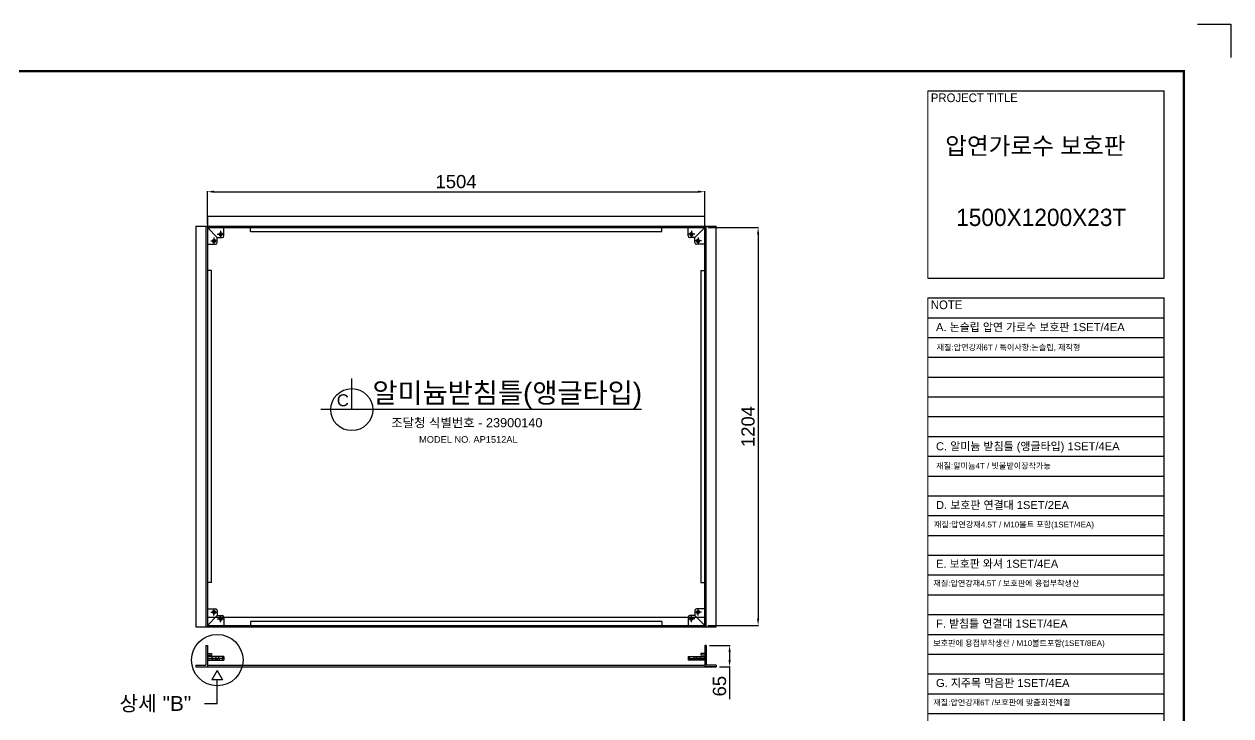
# Model space of a CAD drawing. Header units: millimetres. Extents: x 18909 to 24886, y -36982 to -32755.
# Drawn here: x 21236 to 24886, y -34849 to -32755 of the extents above; entities that cross this region are included whole.
import ezdxf
from ezdxf.enums import TextEntityAlignment as Align

# ---------------------------------------------------------------- set-up
doc = ezdxf.new("R2010")
doc.units = ezdxf.units.MM
doc.layers.add('LAYOUT', color=7, linetype='Continuous')
doc.layers.add('TEXT', color=7, linetype='Continuous')
doc.styles.add('H', font='')
doc.styles.get("Standard").update_dxf_attribs({"font": 'arial.ttf'})
doc.styles.get('H').set_extended_font_data('Dotum')
doc.dimstyles.new('ISO-25', dxfattribs={"dimtxt": 40, "dimasz": 20, "dimexe": 1.25, "dimexo": 10, "dimgap": 10, "dimtad": 1, "dimdec": 0, "dimtxsty": 'Standard', "dimcen": 2.5, "dimclrd": 3, "dimclre": 3, "dimclrt": 3, "dimadec": 0, "dimazin": 0, "dimtfac": 1, "dimtdec": 0, "dimtmove": 0, "dimatfit": 3, "dimfxl": 1, "dimarcsym": 0})

# ---------------------------------------------------------------- blocks, each defined once
blk = doc.blocks.new('*D28')
at = {"color": 3, "lineweight": -2, "transparency": 16777216}
for p, q in [((21790.5, -33361.3), (21790.5, -33261.3)), ((21810.5, -33262.6), (23274.5, -33262.6)), ((23294.5, -33361.3), (23294.5, -33261.3))]:
    blk.add_line(p, q, dxfattribs=at)
at = {"color": 3, "transparency": 16777216}
for points in [[(21810.5, -33259.2), (21810.5, -33265.9), (21790.5, -33262.6)], [(23274.5, -33259.2), (23274.5, -33265.9), (23294.5, -33262.6)]]:
    blk.add_solid(points, dxfattribs=at)
at = {"layer": 'Defpoints', "color": 0, "transparency": 16777216}
for p in [(23294.5, -33262.6), (21790.5, -33371.3), (23294.5, -33371.3)]:
    blk.add_point(p, dxfattribs=at)
at = {"color": 3, "transparency": 16777216, "insert": (22542.5, -33232.2), "char_height": 40, "attachment_point": 5}
blk.add_mtext('1504', dxfattribs=at)
blk = doc.blocks.new('*D26')
at = {"color": 3, "lineweight": -2, "transparency": 16777216}
for p, q in [((23304.5, -33371.3), (23457.3, -33371.3)), ((23456.1, -33391.3), (23456.1, -34555.3)), ((23304.5, -34575.3), (23457.3, -34575.3))]:
    blk.add_line(p, q, dxfattribs=at)
at = {"color": 3, "transparency": 16777216}
for points in [[(23452.8, -33391.3), (23459.4, -33391.3), (23456.1, -33371.3)], [(23452.8, -34555.3), (23459.4, -34555.3), (23456.1, -34575.3)]]:
    blk.add_solid(points, dxfattribs=at)
at = {"layer": 'Defpoints', "color": 0, "transparency": 16777216}
for p in [(23294.5, -33371.3), (23294.5, -34575.3), (23456.1, -34575.3)]:
    blk.add_point(p, dxfattribs=at)
at = {"color": 3, "transparency": 16777216, "insert": (23425.7, -33973.3), "char_height": 40, "attachment_point": 5, "rotation": 90}
blk.add_mtext('1204', dxfattribs=at)
blk = doc.blocks.new('A$C2E731E15')
at = {"color": 1}
for p, q in [((-10, 0), (10, 0)), ((0, -10), (0, 10))]:
    blk.add_line(p, q, dxfattribs=at)
blk.add_circle((0, 0), 4.5)
at = {"color": 4}
blk.add_arc((0, 0), 5, 270, 180, dxfattribs=at)
blk = doc.blocks.new('A$C600E4CCD')
for p, q in [((0, 6), (0, 0)), ((50, 6), (0, 6)), ((50, 0), (0, 0)), ((50, 6), (50, 0))]:
    blk.add_line(p, q)
at = {"color": 2}
for p, q in [((14, 6), (14, 0)), ((26, 6), (26, 0)), ((34, 6), (34, 0)), ((46, 6), (46, 0))]:
    blk.add_line(p, q, dxfattribs=at)
blk = doc.blocks.new('*D24')
at = {"color": 3, "lineweight": -2}
for p, q in [((23309, -34635.7), (23371.1, -34635.7)), ((23369.8, -34655.7), (23369.8, -34680.2)), ((23339, -34700.2), (23371.1, -34700.2)), ((23369.8, -34700.2), (23369.8, -34798.1))]:
    blk.add_line(p, q, dxfattribs=at)
at = {"color": 3}
for points in [[(23373.2, -34655.7), (23366.5, -34655.7), (23369.8, -34635.7)], [(23366.5, -34680.2), (23373.2, -34680.2), (23369.8, -34700.2)]]:
    blk.add_solid(points, dxfattribs=at)
at = {"layer": 'Defpoints', "color": 0}
for p in [(23299, -34635.7), (23329, -34700.2), (23369.8, -34700.2)]:
    blk.add_point(p, dxfattribs=at)
at = {"color": 3, "insert": (23339.4, -34759.2), "char_height": 40, "attachment_point": 5, "rotation": 90}
blk.add_mtext('65', dxfattribs=at)

msp = doc.modelspace()

# ---------------------------------------------------------------- linework, layer by layer
for p, q in [((24785.2, -32755.3), (24885.8, -32755.3)), ((24885.8, -32755.3), (24885.8, -32855.9)), ((23969, -32957.5), (24683.6, -32957.5)), ((24683.6, -33524.2), (24683.6, -32957.5)), ((21790.5, -33336.8), (21790.5, -34579.8)), ((21790.5, -33336.8), (23294.5, -33336.8)), ((23294.5, -34579.8), (23294.5, -33336.8)), ((21756, -33366.8), (21756, -34579.8)), ((21756, -33366.8), (23329, -33366.8)), ((21786, -33366.8), (21786, -34579.8)), ((21790.5, -33371.3), (23294.5, -33371.3)), ((21790.5, -33371.3), (21820.5, -33401.3)), ((21840.5, -33396.3), (21840.5, -33371.3)), ((21920.5, -33383.3), (21920.5, -33371.3)), ((21920.5, -33383.3), (23164.5, -33383.3)), ((23164.5, -33383.3), (23164.5, -33371.3)), ((23244.5, -33396.3), (23244.5, -33371.3)), ((23294.5, -33371.3), (23264.5, -33401.3)), ((23299, -34579.8), (23299, -33366.8)), ((23329, -34579.8), (23329, -33366.8)), ((21790.5, -33421.3), (21815.5, -33421.3)), ((21820.5, -33416.3), (21820.5, -33401.3)), ((21820.5, -33401.3), (21835.5, -33401.3)), ((23264.5, -33401.3), (23249.5, -33401.3)), ((23264.5, -33416.3), (23264.5, -33401.3)), ((23294.5, -33421.3), (23269.5, -33421.3)), ((21802.5, -33501.3), (21790.5, -33501.3)), ((21802.5, -34445.3), (21802.5, -33501.3)), ((23282.5, -33501.3), (23282.5, -34445.3)), ((23282.5, -33501.3), (23294.5, -33501.3)), ((23969, -33524.2), (24683.6, -33524.2)), ((23969, -33584.1), (24683.6, -33584.1)), ((24683.6, -36029.7), (24683.6, -33584.1)), ((23969, -33644), (24683.6, -33644)), ((23969, -33703.9), (24683.6, -33703.9)), ((23969, -33763.8), (24683.6, -33763.8)), ((22227.2, -33922.2), (22227.2, -33828.4)), ((23969, -33823.6), (24683.6, -33823.6)), ((23969, -33883.5), (24683.6, -33883.5)), ((23103.8, -33922.2), (22133.4, -33922.2)), ((23969, -33943.4), (24683.6, -33943.4)), ((23969, -34003.3), (24683.6, -34003.3)), ((23969, -34063.2), (24683.6, -34063.2)), ((23969, -34123.1), (24683.6, -34123.1)), ((23969, -34183), (24683.6, -34183)), ((23969, -34242.9), (24683.6, -34242.9)), ((23969, -34302.8), (24683.6, -34302.8)), ((23969, -34362.7), (24683.6, -34362.7)), ((21802.5, -34445.3), (21790.5, -34445.3)), ((23282.5, -34445.3), (23294.5, -34445.3)), ((23969, -34422.6), (24683.6, -34422.6)), ((23969, -34482.5), (24683.6, -34482.5)), ((21790.5, -34525.3), (21815.5, -34525.3)), ((21790.5, -34575.3), (21820.5, -34545.3)), ((21790.5, -34549.8), (23294.5, -34549.8)), ((21820.5, -34530.3), (21820.5, -34545.3)), ((21820.5, -34545.3), (21835.5, -34545.3)), ((21840.5, -34550.3), (21840.5, -34575.3)), ((23244.5, -34550.3), (23244.5, -34575.3)), ((23264.5, -34545.3), (23249.5, -34545.3)), ((23264.5, -34530.3), (23264.5, -34545.3)), ((23294.5, -34575.3), (23264.5, -34545.3)), ((23294.5, -34525.3), (23269.5, -34525.3)), ((23969, -34542.4), (24683.6, -34542.4)), ((21756, -34579.8), (23329, -34579.8)), ((21790.5, -34575.3), (23294.5, -34575.3)), ((23164.5, -34563.3), (21920.5, -34563.3)), ((21920.5, -34563.3), (21920.5, -34575.3)), ((23164.5, -34563.3), (23164.5, -34575.3)), ((23969, -34602.3), (24683.6, -34602.3)), ((21786, -34635.7), (21786, -34695.7)), ((21786, -34635.7), (21790.5, -34635.7)), ((21790.5, -34635.7), (21790.5, -34700.2)), ((21790.5, -34660.7), (21802.5, -34660.7)), ((21790.5, -34665.2), (21802.5, -34665.2)), ((21802.5, -34660.7), (21802.5, -34665.2)), ((23294.5, -34660.7), (23282.5, -34660.7)), ((23282.5, -34660.7), (23282.5, -34665.2)), ((23294.5, -34665.2), (23282.5, -34665.2)), ((23294.5, -34635.7), (23294.5, -34700.2)), ((23299, -34635.7), (23294.5, -34635.7)), ((23299, -34635.7), (23299, -34695.7)), ((23969, -34662.2), (24683.6, -34662.2)), ((21756, -34695.7), (21756, -34700.2)), ((21756, -34695.7), (21786, -34695.7)), ((21756, -34700.2), (23329, -34700.2)), ((21790.5, -34675.7), (21820.5, -34675.7)), ((21790.5, -34680.2), (21840.5, -34680.2)), ((21820.5, -34675.7), (21820.5, -34680.2)), ((21840.5, -34675.7), (21840.5, -34680.2)), ((23244.5, -34675.7), (23244.5, -34680.2)), ((23294.5, -34680.2), (23244.5, -34680.2)), ((23294.5, -34675.7), (23264.5, -34675.7)), ((23264.5, -34675.7), (23264.5, -34680.2)), ((23329, -34700.2), (23294.5, -34700.2)), ((23329, -34695.7), (23299, -34695.7)), ((23329, -34695.7), (23329, -34700.2)), ((21819.7, -34712.2), (21803.5, -34739.5)), ((21835.9, -34739.5), (21803.5, -34739.5)), ((21819.7, -34712.2), (21835.9, -34739.5)), ((21819.7, -34811.8), (21819.7, -34739.5)), ((23969, -34722.1), (24683.6, -34722.1)), ((21782.1, -34811.8), (21819.7, -34811.8)), ((23969, -34782), (24683.6, -34782)), ((23969, -34841.9), (24683.6, -34841.9))]:
    msp.add_line(p, q)
at = {"color": 0, "lineweight": 20}
for p, q in [((23969, -33524.2), (23969, -32957.5)), ((23969, -36029.7), (23969, -33584.1))]:
    msp.add_line(p, q, dxfattribs=at)
at = {"color": 2}
for p, q in [((21790.5, -34695.7), (23294.5, -34695.7)), ((21806, -34675.7), (21806, -34680.2)), ((21815, -34675.7), (21815, -34680.2)), ((21826, -34675.7), (21826, -34680.2)), ((21835, -34675.7), (21835, -34680.2)), ((23250, -34675.7), (23250, -34680.2)), ((23259, -34675.7), (23259, -34680.2)), ((23270, -34675.7), (23270, -34680.2)), ((23279, -34675.7), (23279, -34680.2))]:
    msp.add_line(p, q, dxfattribs=at)
at = {"color": 4}
for p, q in [((21805.5, -34675.7), (21805.5, -34680.2)), ((21815.5, -34675.7), (21815.5, -34680.2)), ((21825.5, -34675.7), (21825.5, -34680.2)), ((21835.5, -34675.7), (21835.5, -34680.2)), ((23249.5, -34675.7), (23249.5, -34680.2)), ((23259.5, -34675.7), (23259.5, -34680.2)), ((23269.5, -34675.7), (23269.5, -34680.2)), ((23279.5, -34675.7), (23279.5, -34680.2))]:
    msp.add_line(p, q, dxfattribs=at)
for centre, radius in [((22227.2, -33922.2), 63.6), ((21820.5, -34680.2), 77.8)]:
    msp.add_circle(centre, radius)
for centre, start, end in [((21815.5, -33416.3), 270, 0), ((21835.5, -33396.3), 270, 0), ((23249.5, -33396.3), 180, 270), ((23269.5, -33416.3), 180, 270), ((21815.5, -34530.3), 0, 90), ((21835.5, -34550.3), 0, 90), ((23249.5, -34550.3), 90, 180), ((23269.5, -34530.3), 90, 180)]:
    msp.add_arc(centre, 5, start, end)
at = {"layer": 'LAYOUT'}
for p, q in [((24743.5, -32897.6), (22982.6, -32897.6)), ((24743.5, -33292.9), (24743.5, -32897.6))]:
    msp.add_line(p, q, dxfattribs=at)
at = {"layer": 'LAYOUT', "const_width": 7.11}
msp.add_lwpolyline([(19051.6, -36839.2), (24743.5, -36839.2), (24743.5, -32897.6), (19051.6, -32897.6)], close=True, dxfattribs=at)

# ---------------------------------------------------------------- block references
for p, rotation in [((21830.5, -33391.3), 269.9999999999999), ((23254.5, -33391.3), 180), ((21810.5, -33411.3), 269.9999999999999), ((23274.5, -33411.3), 180), ((23254.5, -34555.3), 90), ((23274.5, -34535.3), 90)]:
    msp.add_blockref('A$C2E731E15', p, dxfattribs=dict(rotation=rotation))
for name, p in [('A$C2E731E15', (21810.5, -34535.3)), ('A$C2E731E15', (21830.5, -34555.3)), ('A$C600E4CCD', (21790.5, -34675.7))]:
    msp.add_blockref(name, p)
at = {"xscale": -1}
msp.add_blockref('A$C600E4CCD', (23294.5, -34675.7), dxfattribs=at)

# ---------------------------------------------------------------- texts
at = {"style": 'H'}
for s, height, p in [('PROJECT TITLE', 26.204, (23978.5, -32991.4)), ('압연가로수 보호판', 52.41, (24021.8, -33149.7)), ('1500X1200X23T', 52.408, (24055, -33366.4)), ('NOTE', 26.2, (23978.5, -33618))]:
    msp.add_text(s, height=height, dxfattribs=at).set_placement(p)
for s, height, p in [('A. 논슬립 압연 가로수 보호판 1SET/4EA', 24.2, (23994, -33684.6)), ('재질:압연강재6T / 특이사항:논슬립, 제작형', 17.424, (23995.9, -33742.6)), ('C', 36.3, (22181.9, -33912)), ('조달청 식별번호 - 23900140', 27.5, (22346.6, -33975.5)), ('MODEL NO. AP1512AL', 20, (22430.7, -34022.4)), ('C. 알미늄 받침틀 (앵글타입) 1SET/4EA', 24.2, (23994, -34045.1)), ('재질:알미늄4T / 빗물받이장착가능', 17.424, (23994.2, -34100.9)), ('D. 보호판 연결대 1SET/2EA', 24.2, (23994, -34222.9)), (' 재질:압연강재4.5T / M10볼트 포함(1SET/4EA)', 17.424, (23981.1, -34278.7)), ('E. 보호판 와셔 1SET/4EA', 24.2, (23994, -34400.7)), ('재질:압연강재4.5T / 보호판에 용접부착생산', 17.424, (23986.1, -34456.5)), ('F. 받침틀 연결대 1SET/4EA', 24.2, (23994, -34581.8)), ('  보호판에 용접부착생산 / M10볼트포함(1SET/8EA)', 17.424, (23972.4, -34637.6)), ('G. 지주목 막음판 1SET/4EA', 24.2, (23994, -34761.5)), ('  재질:압연강재6T /보호판에 맞춤회전체결', 17.424, (23972.4, -34817.3))]:
    msp.add_text(s, height=height).set_placement(p)
at = {"color": 4}
msp.add_text('상세 "B"', height=45, dxfattribs=at).set_placement((21524.7, -34833.9))
at = {"layer": 'TEXT'}
msp.add_text('알미늄받침틀(앵글타입)', height=60.5, dxfattribs=at).set_placement((22697.4, -33901.3), align=Align.CENTER)

# ---------------------------------------------------------------- dimensions: what is measured, and where the dimension line sits
dim = msp.add_linear_dim(base=(23294.5, -33262.6), p1=(21790.5, -33371.3), p2=(23294.5, -33371.3), dimstyle='ISO-25')
dim.commit()
dim.dimension.update_dxf_attribs({"geometry": '*D28', "text_midpoint": (22542.5, -33232.2)})
dim = msp.add_linear_dim(base=(23456.1, -34575.3), p1=(23294.5, -33371.3), p2=(23294.5, -34575.3), angle=90, dimstyle='ISO-25')
dim.commit()
dim.dimension.update_dxf_attribs({"geometry": '*D26', "text_midpoint": (23425.7, -33973.3)})
dim = msp.add_linear_dim(base=(23369.8286267, -34700.2421719), p1=(23298.9802283, -34635.7421719), p2=(23328.9802283, -34700.2421719), angle=90, dimstyle='ISO-25')
dim.commit()
dim.dimension.update_dxf_attribs({"geometry": '*D24', "text_midpoint": (23369.8286267, -34759.1507667), "dimtype": 160})

doc.saveas('drawing.dxf')
